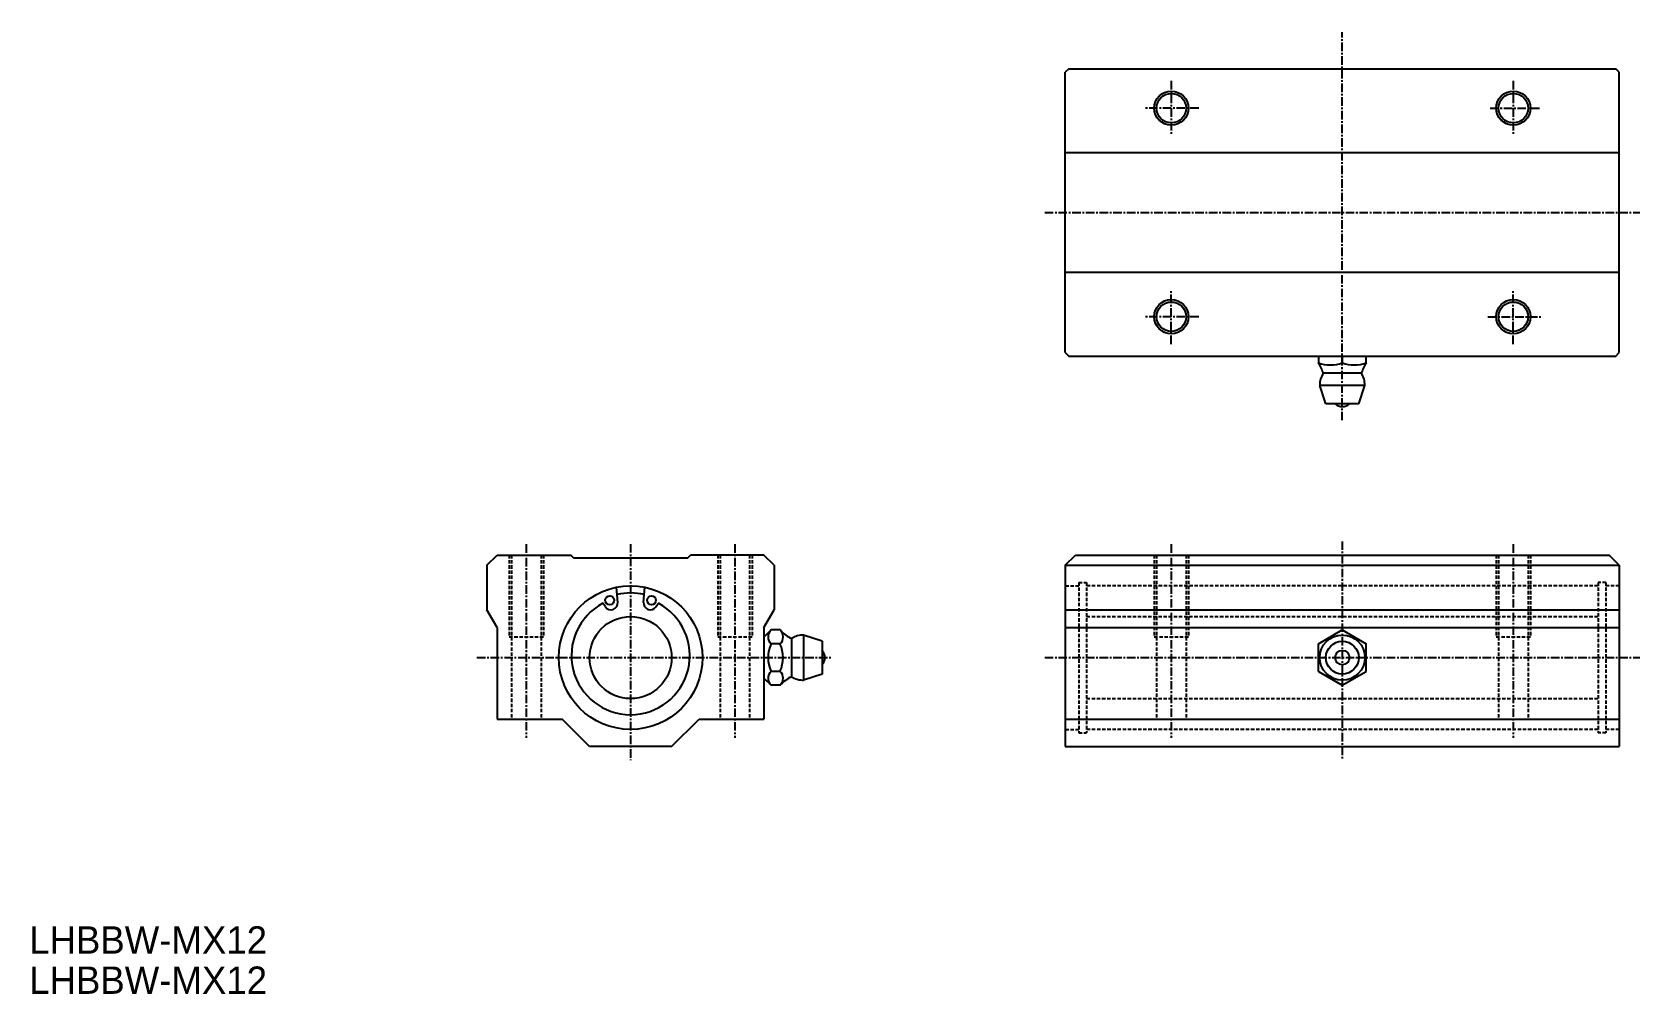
# Model space of a CAD drawing. Extents: x 256 to 491, y 10 to 151.
import ezdxf

# ---------------------------------------------------------------- set-up
doc = ezdxf.new("R2010")
doc.units = 0
doc.linetypes.add('CENTER', pattern=[2, 1.25, -0.25, 0.25, -0.25])
doc.linetypes.add('DASHED', pattern=[0.75, 0.5, -0.25])
doc.layers.get('0').update_dxf_attribs({"linetype": 'CONTINUOUS'})
doc.layers.add('CENTER', color=1, linetype='CENTER')

msp = doc.modelspace()

# ---------------------------------------------------------------- linework, layer by layer
at = {"color": 7, "linetype": 'CONTINUOUS'}
for p, q in [((407.57, 145.27), (407.07, 144.77)), ((407.07, 103.77), (407.07, 144.77)), ((407.57, 145.27), (487.57, 145.27)), ((488.07, 144.77), (487.57, 145.27)), ((488.07, 103.77), (488.07, 144.77)), ((407.07, 133.02), (488.07, 133.02)), ((407.07, 115.52), (488.07, 115.52)), ((407.07, 103.77), (407.57, 103.27)), ((487.57, 103.27), (488.07, 103.77)), ((407.57, 103.27), (487.57, 103.27)), ((444.07, 103.27), (444.07, 102.29)), ((447.57, 103.27), (447.57, 102.29)), ((451.07, 102.29), (451.07, 103.27)), ((445.17, 96.27), (444.27, 98.97)), ((450.87, 98.97), (444.27, 98.97)), ((450.37, 100.77), (444.77, 100.77)), ((449.97, 96.27), (450.87, 98.97)), ((446.52, 96.27), (445.17, 96.27)), ((448.62, 96.27), (446.52, 96.27)), ((449.97, 96.27), (448.62, 96.27)), ((322.52, 72.67), (324.02, 74.17)), ((324.02, 74.17), (334.77, 74.17)), ((335.17, 73.77), (334.77, 74.17)), ((335.17, 73.77), (351.87, 73.77)), ((351.87, 73.77), (352.27, 74.17)), ((363.02, 74.17), (352.27, 74.17)), ((364.52, 72.67), (363.02, 74.17)), ((407.07, 72.67), (408.57, 74.17)), ((408.57, 74.17), (486.57, 74.17)), ((488.07, 72.67), (486.57, 74.17)), ((322.52, 72.67), (322.52, 66.17)), ((364.52, 72.67), (364.52, 66.17)), ((407.07, 72.67), (407.07, 46.17)), ((407.07, 72.67), (488.07, 72.67)), ((488.07, 72.67), (488.07, 46.17)), ((341.64, 67.25), (341.45, 69.46)), ((345.4, 67.25), (345.6, 69.46)), ((324.02, 63.57), (322.52, 66.17)), ((339.83, 66.59), (339.47, 67.11)), ((347.22, 66.59), (347.58, 67.11)), ((363.02, 63.57), (364.52, 66.17)), ((407.07, 66.17), (488.07, 66.17)), ((324.02, 63.57), (324.02, 50.17)), ((363.02, 63.57), (363.02, 50.17)), ((407.07, 63.57), (488.07, 63.57)), ((364.07, 63.21), (363.02, 62.17)), ((365.37, 63.21), (364.07, 63.21)), ((365.37, 61.19), (364.07, 61.19)), ((367.02, 61.97), (367.02, 56.37)), ((368.82, 62.47), (368.82, 55.87)), ((371.52, 61.57), (368.82, 62.47)), ((371.52, 61.57), (371.52, 60.22)), ((444.07, 61.19), (447.57, 63.21)), ((444.07, 57.15), (444.07, 61.19)), ((447.57, 63.21), (451.07, 61.19)), ((451.07, 57.15), (451.07, 61.19)), ((371.52, 60.22), (371.52, 58.12)), ((365.37, 57.15), (364.07, 57.15)), ((371.52, 56.77), (368.82, 55.87)), ((371.52, 58.12), (371.52, 56.77)), ((444.07, 57.15), (447.57, 55.13)), ((447.57, 55.13), (451.07, 57.15)), ((363.02, 56.17), (364.07, 55.13)), ((365.37, 55.13), (364.07, 55.13)), ((324.02, 50.17), (333.52, 50.17)), ((337.52, 46.17), (333.52, 50.17)), ((349.52, 46.17), (353.52, 50.17)), ((353.52, 50.17), (363.02, 50.17)), ((407.07, 50.17), (488.07, 50.17)), ((349.52, 46.17), (337.52, 46.17)), ((407.07, 46.17), (488.07, 46.17))]:
    msp.add_line(p, q, dxfattribs=at)
at = {"color": 3, "linetype": 'DASHED'}
for p, q in [((325.77, 74.17), (325.77, 62.17)), ((326.12, 74.17), (326.12, 50.17)), ((330.42, 74.17), (330.42, 50.17)), ((330.77, 74.17), (330.77, 62.17)), ((356.27, 74.17), (356.27, 62.17)), ((356.62, 74.17), (356.62, 50.17)), ((360.92, 74.17), (360.92, 50.17)), ((361.27, 74.17), (361.27, 62.17)), ((420.07, 74.17), (420.07, 62.17)), ((420.42, 74.17), (420.42, 50.17)), ((424.72, 74.17), (424.72, 50.17)), ((425.07, 74.17), (425.07, 62.17)), ((470.07, 74.17), (470.07, 62.17)), ((470.42, 74.17), (470.42, 50.17)), ((474.72, 74.17), (474.72, 50.17)), ((475.07, 74.17), (475.07, 62.17)), ((407.07, 69.67), (409.03, 69.67)), ((409.03, 70.17), (410.18, 70.17)), ((409.03, 70.17), (409.03, 48.17)), ((410.18, 70.17), (410.18, 48.17)), ((484.96, 69.67), (410.18, 69.67)), ((486.11, 70.17), (484.96, 70.17)), ((484.96, 70.17), (484.96, 48.17)), ((486.11, 70.17), (486.11, 48.17)), ((488.07, 69.67), (486.11, 69.67)), ((410.18, 65.17), (484.96, 65.17)), ((330.77, 62.17), (325.77, 62.17)), ((361.27, 62.17), (356.27, 62.17)), ((425.07, 62.17), (420.07, 62.17)), ((475.07, 62.17), (470.07, 62.17)), ((410.18, 53.17), (484.96, 53.17)), ((407.07, 48.67), (409.03, 48.67)), ((409.03, 48.17), (410.18, 48.17)), ((484.96, 48.67), (410.18, 48.67)), ((486.11, 48.17), (484.96, 48.17)), ((488.07, 48.67), (486.11, 48.67))]:
    msp.add_line(p, q, dxfattribs=at)
at = {"color": 12, "linetype": 'CONTINUOUS'}
for p, q in [((430.07, 50.17), (430.07, 50.17)), ((447.57, 50.17), (447.57, 50.17))]:
    msp.add_line(p, q, dxfattribs=at)
at = {"color": 3, "linetype": 'CONTINUOUS'}
for centre in [(422.57, 139.52), (472.57, 139.52), (422.57, 109.02), (472.57, 109.02)]:
    msp.add_circle(centre, 2.5, dxfattribs=at)
at = {"color": 7, "linetype": 'CONTINUOUS'}
for centre, radius in [((422.57, 139.52), 2.15), ((472.57, 139.52), 2.15), ((422.57, 109.02), 2.15), ((472.57, 109.02), 2.15), ((343.52, 59.17), 10.5), ((340.47, 67.56), 0.65), ((346.58, 67.56), 0.65), ((343.52, 59.17), 6), ((447.57, 59.17), 3.3), ((447.57, 59.17), 2.4), ((447.57, 59.17), 1.05)]:
    msp.add_circle(centre, radius, dxfattribs=at)
for centre, radius, start, end in [((445.82, 107.03), 5.06, 249.7455, 290.2545), ((445.82, 107.03), 5.06, 249.7455, 290.2545), ((439.02, 99.04), 6, 16.69, 32.7324), ((449.32, 107.03), 5.06, 249.7455, 290.2545), ((449.32, 107.03), 5.06, 249.7455, 290.2545), ((456.12, 99.04), 6, 147.2676, 163.31), ((447.76, 98.97), 3.49, 148.9518, 180), ((447.38, 98.97), 3.49, 0, 31.0482), ((447.57, 97.44), 1.57, 228.2478, 311.7522), ((343.52, 59.17), 9.45, 77.8934, 102.1066), ((343.52, 59.47), 8.65, 117.9872, 62.0128), ((340.65, 67.16), 1, 214.9779, 4.9921), ((346.4, 67.16), 1, 175.0079, 325.0221), ((364.98, 62.2), 1.36, 131.985, 228.0149), ((368.38, 59.17), 4.76, 154.8911, 205.1089), ((364.46, 62.2), 1.36, 311.9851, 48.015), ((361.05, 59.17), 4.76, 334.8911, 25.1089), ((369.74, 67.32), 6, 225.0047, 243.126), ((368.82, 58.98), 3.49, 90, 121.0482), ((370.35, 59.17), 1.57, 318.2478, 41.7522), ((364.98, 56.14), 1.36, 131.9851, 228.0149), ((364.46, 56.14), 1.36, 311.9851, 48.0149), ((369.74, 51.02), 6, 116.874, 136.757), ((368.82, 59.36), 3.49, 238.9518, 270)]:
    msp.add_arc(centre, radius, start, end, dxfattribs=at)
at = {"layer": 'CENTER', "color": 1, "linetype": 'CENTER'}
for p, q in [((447.57, 93.87), (447.57, 150.63)), ((422.57, 143.52), (422.57, 135.52)), ((472.57, 143.52), (472.57, 135.52)), ((426.57, 139.52), (418.57, 139.52)), ((469.17, 139.52), (476.57, 139.52)), ((404.07, 124.27), (491.07, 124.27)), ((422.57, 105.02), (422.57, 113.02)), ((472.57, 105.02), (472.57, 113.02)), ((426.57, 109.02), (418.57, 109.02)), ((468.84, 109.02), (476.57, 109.02)), ((328.27, 75.74), (328.27, 47.45)), ((343.52, 75.77), (343.52, 44.17)), ((358.77, 75.74), (358.77, 47.45)), ((422.57, 75.74), (422.57, 47.45)), ((447.57, 76.17), (447.57, 44.17)), ((472.57, 75.74), (472.57, 47.45)), ((321.06, 59.17), (372.92, 59.17)), ((404.07, 59.17), (491.07, 59.17))]:
    msp.add_line(p, q, dxfattribs=at)

# ---------------------------------------------------------------- texts
at = {"color": 7, "linetype": 'CONTINUOUS'}
for p in [(255.59, 15.88), (255.59, 10)]:
    msp.add_text('LHBBW-MX12', height=4, dxfattribs=at).set_placement(p)

doc.saveas('drawing.dxf')
